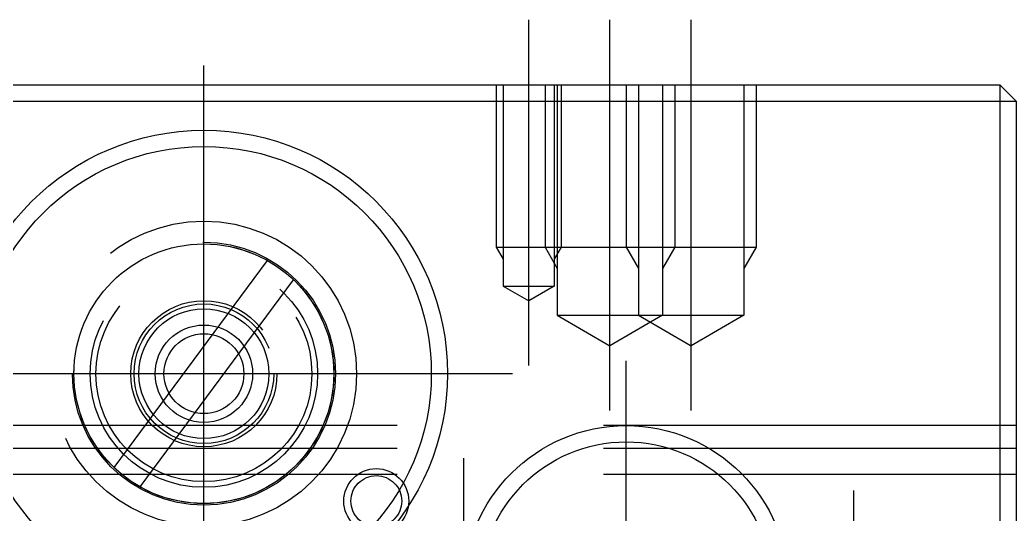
# Model space of a CAD drawing. Header units: millimetres. Extents: x 1 to 257, y -7 to 232.
# Drawn here: x 155.21 to 185.87, y 80.37 to 95.6 of the extents above; entities that cross this region are included whole.
import ezdxf

# ---------------------------------------------------------------- set-up
doc = ezdxf.new("R2010")
doc.units = ezdxf.units.MM
doc.linetypes.add('CENTER', pattern=[50.8, 31.75, -6.35, 6.35, -6.35])
doc.linetypes.add('DASHED', pattern=[19.05, 12.7, -6.35])
doc.layers.add('CENTER', color=1, linetype='CENTER')

msp = doc.modelspace()

# ---------------------------------------------------------------- linework, layer by layer
at = {"color": 7, "linetype": 'Continuous', "lineweight": -3}
for p, q in [((136.37, 93.598), (185.37, 93.598)), ((185.37, 93.598), (185.37, 75.598)), ((185.37, 93.598), (185.87, 93.098)), ((135.87, 93.098), (185.87, 93.098)), ((185.87, 93.098), (185.87, 76.098)), ((158.109, 81.804), (162.828, 88.186)), ((158.913, 81.21), (163.632, 87.592))]:
    msp.add_line(p, q, dxfattribs=at)
at = {"color": 3, "linetype": 'DASHED', "lineweight": -3}
for p, q in [((169.87, 93.598), (169.87, 88.598)), ((170.087, 93.598), (170.087, 87.398)), ((171.37, 93.598), (171.37, 88.598)), ((171.654, 93.598), (171.654, 87.398)), ((171.749, 93.598), (171.749, 86.498)), ((171.87, 93.598), (171.87, 88.598)), ((173.87, 93.598), (173.87, 88.598)), ((174.249, 93.598), (174.249, 86.498)), ((174.991, 93.598), (174.991, 86.498)), ((175.37, 93.598), (175.37, 88.598)), ((177.491, 93.598), (177.491, 86.498)), ((177.87, 93.598), (177.87, 88.598)), ((169.87, 88.598), (170.087, 88.223)), ((169.87, 88.598), (171.87, 88.598)), ((171.37, 88.598), (175.37, 88.598)), ((171.37, 88.598), (171.749, 87.942)), ((171.87, 88.598), (171.654, 88.223)), ((173.87, 88.598), (177.87, 88.598)), ((173.87, 88.598), (174.249, 87.942)), ((175.37, 88.598), (174.991, 87.942)), ((177.87, 88.598), (177.491, 87.942)), ((170.087, 87.398), (171.654, 87.398)), ((170.087, 87.398), (170.87, 86.946)), ((171.654, 87.398), (170.87, 86.946)), ((171.749, 86.498), (174.991, 86.498)), ((171.749, 86.498), (173.37, 85.562)), ((174.991, 86.498), (173.37, 85.562)), ((174.249, 86.498), (177.491, 86.498)), ((174.249, 86.498), (175.87, 85.562)), ((177.491, 86.498), (175.87, 85.562)), ((185.87, 83.098), (135.87, 83.098)), ((185.87, 82.398), (135.87, 82.398)), ((185.87, 81.598), (135.87, 81.598))]:
    msp.add_line(p, q, dxfattribs=at)
at = {"color": 7, "linetype": 'Continuous', "lineweight": -3}
for centre, radius in [((160.87, 84.698), 7.5), ((160.87, 84.698), 7), ((160.87, 84.698), 4), ((173.87, 78.098), 5), ((173.87, 78.098), 4.5)]:
    msp.add_circle(centre, radius, dxfattribs=at)
at = {"color": 3, "linetype": 'DASHED', "lineweight": -3}
for centre, radius in [((160.87, 84.698), 4.7), ((160.87, 84.698), 4.05), ((160.87, 84.698), 4), ((160.87, 84.698), 3.5), ((160.87, 84.698), 3.324), ((160.87, 84.698), 2.25), ((160.87, 84.698), 2.15), ((160.87, 84.698), 2), ((160.87, 84.698), 1.5), ((160.87, 84.698), 1.23), ((166.177, 80.774), 1), ((166.177, 80.774), 0.783)]:
    msp.add_circle(centre, radius, dxfattribs=at)
at = {"layer": 'CENTER', "color": 1, "linetype": 'CENTER', "lineweight": -3}
for p, q in [((170.87, 84.946), (170.87, 95.598)), ((173.37, 83.562), (173.37, 95.598)), ((175.87, 83.562), (175.87, 95.598)), ((160.87, 63.598), (160.87, 94.198)), ((173.87, 71.098), (173.87, 85.098)), ((170.37, 84.698), (151.37, 84.698)), ((168.87, 74.098), (168.87, 82.098)), ((180.87, 81.098), (180.87, 75.098))]:
    msp.add_line(p, q, dxfattribs=at)

doc.saveas('drawing.dxf')
